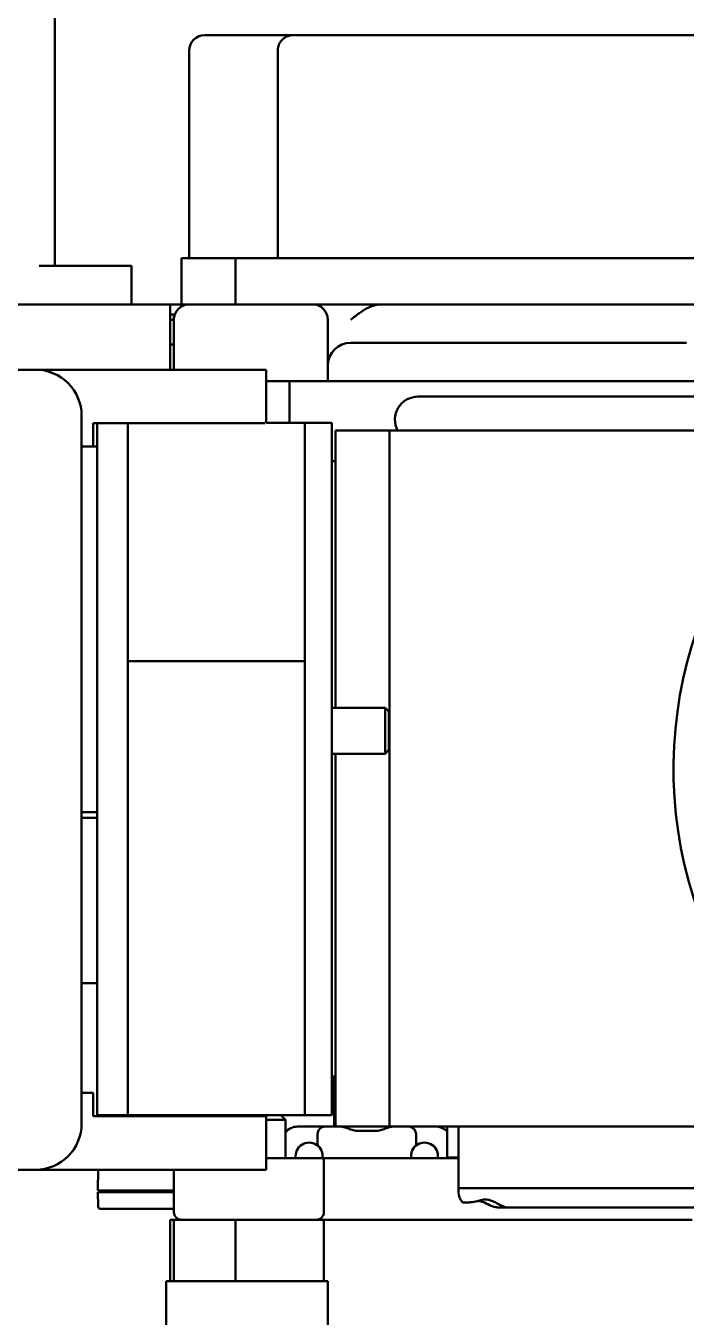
# Model space of a CAD drawing. Header units: millimetres. Extents: x 36 to 3196, y 27 to 5967.
# Drawn here: x 1829.6 to 1915.5, y 2350.6 to 2518.5 of the extents above; entities that cross this region are included whole.
import ezdxf

# ---------------------------------------------------------------- set-up
doc = ezdxf.new("R2010")
doc.units = ezdxf.units.MM
doc.layers.add('외형선(ISO)', color=7, linetype='Continuous', lineweight=50)

msp = doc.modelspace()

# ---------------------------------------------------------------- linework, layer by layer
at = {"layer": '외형선(ISO)'}
for p, q in [((1833.3917, 2502.2438), (1833.3917, 2519.6605)), ((1855.8917, 2517.2438), (1852.8917, 2517.2438)), ((1855.8917, 2517.2438), (1860.3917, 2517.2438)), ((1864.3917, 2517.2438), (1860.3917, 2517.2438)), ((1865.3333, 2517.2438), (1864.3917, 2517.2438)), ((1865.3333, 2517.2438), (1916.8917, 2517.2438)), ((1850.8917, 2488.2438), (1850.8917, 2515.2438)), ((1862.3917, 2488.2438), (1862.3917, 2515.2438)), ((1833.3917, 2502.2438), (1833.3917, 2487.2438)), ((1856.3533, 2488.2438), (1849.8917, 2488.2438)), ((1849.8917, 2482.2438), (1849.8917, 2488.2438)), ((1856.8917, 2488.2438), (1856.3533, 2488.2438)), ((1859.8917, 2488.2438), (1856.8917, 2488.2438)), ((1856.8917, 2482.2438), (1856.8917, 2488.2438)), ((1915.3917, 2488.2438), (1859.8917, 2488.2438)), ((1925.1353, 2488.2438), (1915.3917, 2488.2438)), ((1842.3917, 2487.2438), (1831.3917, 2487.2438)), ((1842.3917, 2487.2438), (1843.3917, 2487.2438)), ((1843.3917, 2487.2438), (1843.3917, 2482.2438)), ((1465.3917, 2482.2438), (1848.3917, 2482.2438)), ((1848.3917, 2481.2438), (1848.3917, 2482.2438)), ((1848.3917, 2482.2438), (1849.2841, 2482.2438)), ((1849.2841, 2482.2438), (1849.8917, 2482.2438)), ((1849.8917, 2482.2438), (1850.8917, 2482.2438)), ((1850.8917, 2482.2438), (1851.8917, 2482.2438)), ((1851.8917, 2482.2438), (1865.8917, 2482.2438)), ((1865.8917, 2482.2438), (1866.8917, 2482.2438)), ((1866.8917, 2482.2438), (1867.8917, 2482.2438)), ((1915.3917, 2482.2438), (1867.8917, 2482.2438)), ((1875.8917, 2482.2438), (1915.4046, 2482.2438)), ((1915.3917, 2482.2438), (1915.4046, 2482.2438)), ((1925.1482, 2482.2438), (1915.4046, 2482.2438)), ((1848.3917, 2481.2438), (1848.3917, 2474.7438)), ((1848.3917, 2480.9438), (1848.8917, 2480.9438)), ((1848.3917, 2480.2438), (1848.8917, 2480.2438)), ((1848.8917, 2480.9438), (1848.8917, 2480.7438)), ((1848.8917, 2480.4438), (1848.8917, 2480.7438)), ((1848.8917, 2480.2438), (1848.8917, 2480.4438)), ((1848.8917, 2480.2438), (1848.8917, 2473.7438)), ((1868.8917, 2480.2438), (1868.8917, 2472.2438)), ((1848.3917, 2477.0438), (1848.8917, 2477.0438)), ((1915.4046, 2477.2438), (1871.8917, 2477.2438)), ((1915.4046, 2477.2438), (1915.5291, 2477.2438)), ((1848.3917, 2473.7438), (1848.3917, 2474.7438)), ((1778.8917, 2473.7438), (1830.8917, 2473.7438)), ((1855.8917, 2473.7438), (1830.8917, 2473.7438)), ((1855.8917, 2473.7438), (1860.8917, 2473.7438)), ((1860.8917, 2473.7438), (1860.8917, 2466.8438)), ((1860.8917, 2472.2438), (1865.8917, 2472.2438)), ((1863.8917, 2466.8438), (1863.8917, 2472.2438)), ((1868.8917, 2472.2438), (1865.8917, 2472.2438)), ((1868.8917, 2472.2438), (1871.8917, 2472.2438)), ((1871.8917, 2472.2438), (1946.4367, 2472.2438)), ((1880.6131, 2470.2438), (1930.3917, 2470.2438)), ((1836.8917, 2467.7438), (1836.8917, 2375.7438)), ((1838.3917, 2466.7938), (1838.3917, 2463.7438)), ((1855.8917, 2466.7938), (1838.3917, 2466.7938)), ((1838.8917, 2466.7938), (1838.8917, 2466.3332)), ((1838.8917, 2466.3332), (1838.8917, 2465.0206)), ((1842.8917, 2466.3332), (1842.8917, 2466.7938)), ((1842.8917, 2466.7938), (1842.8917, 2466.3332)), ((1842.8917, 2465.0206), (1842.8917, 2466.3332)), ((1842.8917, 2466.3332), (1842.8917, 2465.0206)), ((1855.8917, 2466.7938), (1860.7673, 2466.7938)), ((1860.8688, 2466.8438), (1865.8917, 2466.8438)), ((1865.8917, 2466.8438), (1865.8917, 2466.3332)), ((1869.3917, 2466.8438), (1865.8917, 2466.8438)), ((1865.8917, 2466.8438), (1865.8917, 2466.3332)), ((1865.8917, 2466.3332), (1865.8917, 2465.0206)), ((1865.8917, 2466.3332), (1865.8917, 2465.0206)), ((1869.3917, 2466.3332), (1869.3917, 2466.8438)), ((1869.3917, 2465.0206), (1869.3917, 2466.3332)), ((1838.8917, 2465.0206), (1838.8917, 2461.8405)), ((1842.8917, 2461.8405), (1842.8917, 2465.0206)), ((1842.8917, 2465.0206), (1842.8917, 2461.8405)), ((1865.8917, 2465.0206), (1865.8917, 2461.8405)), ((1865.8917, 2465.0206), (1865.8917, 2461.8405)), ((1869.3917, 2461.8405), (1869.3917, 2465.0206)), ((1869.8917, 2465.8438), (1869.8917, 2455.4771)), ((1869.8917, 2465.8438), (1876.8917, 2465.8438)), ((1876.8917, 2455.4771), (1876.8917, 2465.8438)), ((1876.8917, 2465.8438), (1921.8917, 2465.8438)), ((1876.8917, 2446.2212), (1876.8917, 2465.8438)), ((1838.3917, 2463.7438), (1836.8917, 2463.7438)), ((1838.3917, 2463.7438), (1838.8917, 2463.7438)), ((1838.8917, 2454.7547), (1838.8917, 2461.8405)), ((1842.8917, 2461.8405), (1842.8917, 2454.7547)), ((1842.8917, 2461.8405), (1842.8917, 2454.7547)), ((1865.8917, 2454.7547), (1865.8917, 2461.8405)), ((1865.8917, 2454.7547), (1865.8917, 2461.8405)), ((1869.3917, 2461.8438), (1869.8917, 2461.8438)), ((1869.3917, 2454.7547), (1869.3917, 2461.8405)), ((1838.8917, 2454.7547), (1838.8917, 2436.601)), ((1842.8917, 2436.601), (1842.8917, 2454.7547)), ((1842.8917, 2454.7547), (1842.8917, 2436.601)), ((1865.8917, 2454.7547), (1865.8917, 2436.601)), ((1865.8917, 2454.7547), (1865.8917, 2436.601)), ((1869.3917, 2454.7547), (1869.3917, 2436.601)), ((1869.8917, 2452.6949), (1869.8917, 2455.4771)), ((1869.8917, 2452.6949), (1869.8917, 2449.6874)), ((1869.8917, 2449.6874), (1869.8917, 2446.4803)), ((1869.8917, 2446.4803), (1869.8917, 2429.8089)), ((1876.8917, 2435.6472), (1876.8917, 2446.2212)), ((1838.8917, 2436.601), (1838.8917, 2431.712)), ((1842.8917, 2436.601), (1842.8917, 2431.712)), ((1865.8917, 2431.712), (1865.8917, 2436.601)), ((1869.3917, 2431.712), (1869.3917, 2436.601)), ((1865.8917, 2435.8569), (1842.8917, 2435.8569)), ((1876.8917, 2435.6472), (1876.8917, 2405.6274)), ((1876.8917, 2405.6274), (1876.8917, 2435.6472)), ((1838.8917, 2429.2056), (1838.8917, 2431.712)), ((1842.8917, 2429.2056), (1842.8917, 2431.712)), ((1865.8917, 2431.712), (1865.8917, 2429.2056)), ((1869.3917, 2431.712), (1869.3917, 2429.2056)), ((1869.3917, 2429.8089), (1876.3417, 2429.8089)), ((1876.3417, 2429.8089), (1876.3417, 2423.8089)), ((1876.8417, 2429.3089), (1876.3417, 2429.8089)), ((1876.8417, 2429.3089), (1876.8417, 2424.3089)), ((1838.8917, 2429.2056), (1838.8917, 2418.9084)), ((1842.8917, 2429.2056), (1842.8917, 2418.9084)), ((1842.8917, 2418.9084), (1842.8917, 2429.1784)), ((1865.8917, 2429.2056), (1865.8917, 2418.9084)), ((1865.8917, 2429.1784), (1865.8917, 2418.9084)), ((1869.3917, 2418.9084), (1869.3917, 2429.2056)), ((1876.8417, 2424.3089), (1876.3417, 2423.8089)), ((1869.3917, 2423.8089), (1876.3417, 2423.8089)), ((1869.8917, 2423.8089), (1869.8917, 2397.2073)), ((1838.8917, 2416.2051), (1838.8917, 2418.9084)), ((1842.8917, 2416.2051), (1842.8917, 2418.9084)), ((1842.8917, 2418.9084), (1842.8917, 2416.2051)), ((1865.8917, 2418.9084), (1865.8917, 2416.2051)), ((1865.8917, 2418.9084), (1865.8917, 2416.2051)), ((1869.3917, 2416.2051), (1869.3917, 2418.9084)), ((1838.8917, 2416.2438), (1836.8917, 2416.2438)), ((1838.8917, 2416.2051), (1838.8917, 2410.8479)), ((1842.8917, 2410.8479), (1842.8917, 2416.2051)), ((1842.8917, 2416.2051), (1842.8917, 2410.8479)), ((1865.8917, 2410.8479), (1865.8917, 2416.2051)), ((1865.8917, 2410.8479), (1865.8917, 2416.2051)), ((1869.3917, 2416.2051), (1869.3917, 2410.8479)), ((1838.8917, 2415.4938), (1836.8917, 2415.4938)), ((1838.8917, 2410.8479), (1838.8917, 2388.9329)), ((1842.8917, 2388.9329), (1842.8917, 2410.8479)), ((1842.8917, 2410.8479), (1842.8917, 2388.9329)), ((1865.8917, 2410.8479), (1865.8917, 2388.9329)), ((1865.8917, 2410.8479), (1865.8917, 2388.9329)), ((1869.3917, 2410.8479), (1869.3917, 2388.9329)), ((1876.8917, 2394.4343), (1876.8917, 2405.6274)), ((1869.8917, 2397.2073), (1869.8917, 2394.0002)), ((1836.8917, 2393.9938), (1838.8917, 2393.9938)), ((1869.8917, 2394.0002), (1869.8917, 2391.0875)), ((1876.8917, 2375.3438), (1876.8917, 2394.4343)), ((1869.8917, 2388.7073), (1869.8917, 2391.0875)), ((1838.8917, 2381.8471), (1838.8917, 2388.9329)), ((1842.8917, 2388.9329), (1842.8917, 2381.8471)), ((1842.8917, 2388.9329), (1842.8917, 2381.8471)), ((1865.8917, 2381.8471), (1865.8917, 2388.9329)), ((1865.8917, 2381.8471), (1865.8917, 2388.9329)), ((1869.3917, 2381.8471), (1869.3917, 2388.9329)), ((1869.8917, 2388.7073), (1869.8917, 2375.3438)), ((1876.8917, 2388.7073), (1876.8917, 2375.3438)), ((1838.8917, 2381.8471), (1838.8917, 2378.6671)), ((1842.8917, 2378.6671), (1842.8917, 2381.8471)), ((1842.8917, 2381.8471), (1842.8917, 2378.6671)), ((1865.8917, 2381.8471), (1865.8917, 2378.6671)), ((1865.8917, 2381.8471), (1865.8917, 2378.6671)), ((1869.3917, 2378.6671), (1869.3917, 2381.8471)), ((1869.3917, 2381.8438), (1869.8917, 2381.8438)), ((1869.7117, 2381.8438), (1869.7117, 2375.3488)), ((1836.8917, 2379.7438), (1838.3917, 2379.7438)), ((1838.3917, 2376.6938), (1838.3917, 2379.7438)), ((1869.3917, 2379.7438), (1869.7117, 2379.7438)), ((1838.8917, 2378.6671), (1838.8917, 2377.3545)), ((1838.8917, 2377.3545), (1838.8917, 2376.8438)), ((1842.8917, 2377.3545), (1842.8917, 2378.6671)), ((1842.8917, 2378.6671), (1842.8917, 2377.3545)), ((1842.8917, 2376.8438), (1842.8917, 2377.3545)), ((1842.8917, 2377.3545), (1842.8917, 2376.8438)), ((1865.8917, 2378.6671), (1865.8917, 2377.3545)), ((1865.8917, 2378.6671), (1865.8917, 2377.3545)), ((1865.8917, 2377.3545), (1865.8917, 2376.8438)), ((1865.8917, 2377.3545), (1865.8917, 2376.8438)), ((1869.3917, 2377.3545), (1869.3917, 2378.6671)), ((1869.3917, 2376.8438), (1869.3917, 2377.3545)), ((1838.3917, 2376.6938), (1855.8917, 2376.6938)), ((1838.8917, 2376.8438), (1842.8917, 2376.8438)), ((1839.2444, 2376.6938), (1839.2484, 2376.8438)), ((1842.8917, 2376.8438), (1865.8917, 2376.8438)), ((1851.3917, 2376.8438), (1851.3917, 2376.6938)), ((1860.8917, 2376.6938), (1855.8917, 2376.6938)), ((1859.3917, 2376.8438), (1859.3917, 2376.6938)), ((1860.8917, 2376.6938), (1860.8917, 2369.7438)), ((1863.3917, 2376.2438), (1860.8917, 2376.2438)), ((1862.7917, 2376.8438), (1863.3917, 2376.2438)), ((1863.3917, 2371.2438), (1863.3917, 2376.2438)), ((1865.8917, 2376.8438), (1869.3917, 2376.8438)), ((1868.5617, 2375.3488), (1864.9617, 2375.3488)), ((1867.5617, 2374.3488), (1867.5617, 2372.8849)), ((1869.8917, 2375.3488), (1868.5617, 2375.3488)), ((1869.8917, 2375.3438), (1876.8917, 2375.3438)), ((1875.2117, 2374.7847), (1872.7117, 2374.7847)), ((1876.8917, 2375.3438), (1886.7364, 2375.3438)), ((1880.3617, 2372.8849), (1880.3617, 2374.3488)), ((1884.3917, 2371.3438), (1884.3917, 2375.3438)), ((1885.8917, 2367.3438), (1885.8917, 2375.3438)), ((1888.8917, 2375.3438), (1886.7364, 2375.3438)), ((1930.6777, 2375.3438), (1888.8917, 2375.3438)), ((1863.3917, 2371.2438), (1860.8917, 2371.2438)), ((1863.3917, 2371.2438), (1868.3917, 2371.2438)), ((1868.3917, 2364.2438), (1868.3917, 2371.2438)), ((1871.1303, 2371.2438), (1868.3917, 2371.2438)), ((1871.1303, 2371.2438), (1885.8917, 2371.2438)), ((1884.3917, 2371.3438), (1885.8917, 2371.3438)), ((1884.9617, 2371.2438), (1884.9617, 2371.3438)), ((1830.8917, 2369.7438), (1778.8917, 2369.7438)), ((1830.8917, 2369.7438), (1855.8917, 2369.7438)), ((1838.9917, 2367.0438), (1839.0624, 2369.7438)), ((1848.8917, 2369.7438), (1848.8917, 2364.2438)), ((1860.8917, 2369.7438), (1855.8917, 2369.7438)), ((1888.8917, 2367.3438), (1885.8917, 2367.3438)), ((1885.8917, 2366.8438), (1885.8917, 2367.3438)), ((1885.8917, 2367.3438), (1888.8917, 2367.3438)), ((1930.6777, 2367.3438), (1888.8917, 2367.3438)), ((1888.8917, 2367.3438), (1930.6777, 2367.3438)), ((1843.9901, 2367.0438), (1838.9917, 2367.0438)), ((1838.9917, 2366.8429), (1843.9901, 2366.8429)), ((1839.0417, 2364.9351), (1838.9917, 2366.8429)), ((1841.197, 2367.0438), (1841.1917, 2366.8429)), ((1843.9901, 2367.0438), (1848.8917, 2367.0438)), ((1848.8917, 2366.8429), (1843.9901, 2366.8429)), ((1839.6733, 2364.6429), (1839.3416, 2364.6429)), ((1844.04, 2364.6429), (1839.3416, 2364.6429)), ((1839.3418, 2364.6429), (1839.3418, 2364.6429)), ((1848.8917, 2364.6429), (1844.04, 2364.6429)), ((1891.049, 2364.8438), (1892.1189, 2364.8438)), ((1930.6777, 2364.8438), (1892.1189, 2364.8438)), ((1848.8715, 2363.2438), (1848.3917, 2363.2438)), ((1848.3917, 2355.2438), (1848.3917, 2363.2438)), ((1848.8715, 2363.2438), (1849.8917, 2363.2438)), ((1848.8715, 2355.2438), (1848.8715, 2363.2438)), ((1851.8917, 2363.2438), (1849.8917, 2363.2438)), ((1851.8917, 2363.2438), (1863.3917, 2363.2438)), ((1856.8959, 2363.2438), (1856.8959, 2355.2438)), ((1867.3917, 2363.2438), (1863.3917, 2363.2438)), ((1868.3917, 2363.2438), (1867.3917, 2363.2438)), ((1868.3917, 2355.2438), (1868.3917, 2363.2438)), ((1868.3917, 2363.2438), (1871.0431, 2363.2438)), ((1871.0431, 2363.2438), (1916.2404, 2363.2438)), ((1868.8917, 2355.2438), (1847.8917, 2355.2438)), ((1847.8917, 2339.2438), (1847.8917, 2355.2438)), ((1868.8917, 2339.2438), (1868.8917, 2355.2438))]:
    msp.add_line(p, q, dxfattribs=at)
for centre, radius, start, end in [((1852.8917, 2515.2438), 2, 90, 180), ((1850.8917, 2480.2438), 2, 90, 180), ((1866.8917, 2480.2438), 2, 0, 90), ((1871.8917, 2474.2438), 3, 90, 180), ((1830.8917, 2467.7438), 6, 0, 90), ((1880.6131, 2467.2438), 3, 90, 207.818139), ((1969.073, 2421.8438), 55.25, 132.699139, 207.300861), ((1830.8917, 2375.7438), 6, 270, 0), ((1864.9617, 2373.3488), 2, 90, 141.720678), ((1868.5617, 2374.3488), 1, 90, 180), ((1879.3617, 2374.3488), 1, 0, 84.268032), ((1882.9617, 2373.3488), 2, 44.356801, 85.947732), ((1866.4617, 2371.5238), 1.75, 350.793104, 189.206896), ((1881.4617, 2371.5238), 1.75, 350.793104, 189.206896), ((1887.8917, 2366.8438), 2, 180, 221.859571), ((1839.3416, 2364.9429), 0.3, 181.500292, 270.000116), ((1849.8917, 2364.2438), 1, 180, 270), ((1867.3917, 2364.2438), 1, 270, 0)]:
    msp.add_arc(centre, radius, start, end, dxfattribs=at)
msp.add_ellipse((1844.04, 2364.9429), major_axis=(0, -0.3), ratio=0.00011924, start_param=6.28314653, end_param=6.28318531, dxfattribs=at)
msp.add_open_spline([(1862.3917, 2515.2438), (1862.3917, 2515.3767), (1862.4176, 2515.6376), (1862.5342, 2516.0197), (1862.7208, 2516.366), (1862.9729, 2516.6718), (1863.2785, 2516.9206), (1863.6237, 2517.1042), (1864.0005, 2517.2184), (1864.2622, 2517.2438), (1864.3917, 2517.2438)], degree=3, dxfattribs=at)
for points, knots in [([(1875.8917, 2482.2438), (1875.6163, 2482.2438), (1875.3179, 2482.2051), (1874.7369, 2482.0582), (1874.4541, 2481.9508), (1873.8041, 2481.6485), (1873.3937, 2481.3949), (1872.6093, 2480.8308), (1872.2336, 2480.523), (1871.8917, 2480.2438)], [-0.430098614, -0.430098614, -0.430098614, -0.430098614, -0.347463039, -0.347463039, -0.264827464, -0.264827464, -0.132413732, -0.132413732, 0, 0, 0, 0]), ([(1870.672, 2375.3442), (1870.7312, 2375.3386), (1870.7922, 2375.3285), (1871.0303, 2375.2788), (1871.2189, 2375.2164), (1871.616, 2375.0715), (1871.8232, 2374.9882), (1872.2523, 2374.8447), (1872.4741, 2374.7847), (1872.7117, 2374.7847)], [1.45419595, 1.45419595, 1.45419595, 1.45419595, 1.479675017, 1.479675017, 1.550973947, 1.550973947, 1.622272877, 1.622272877, 1.693571807, 1.693571807, 1.693571807, 1.693571807]), ([(1875.2117, 2374.7847), (1875.4494, 2374.7847), (1875.6712, 2374.8447), (1876.1003, 2374.9882), (1876.3075, 2375.0715), (1876.7046, 2375.2164), (1876.8932, 2375.2788), (1877.1313, 2375.3285), (1877.1923, 2375.3384), (1877.2515, 2375.3438)], [0, 0, 0, 0, 0.07129893, 0.07129893, 0.14259786, 0.14259786, 0.21389679, 0.21389679, 0.239379605, 0.239379605, 0.239379605, 0.239379605]), ([(1888.8917, 2365.8033), (1888.7357, 2365.76), (1888.5758, 2365.7206), (1888.0515, 2365.6046), (1887.7117, 2365.5489), (1887.1792, 2365.4815), (1886.9745, 2365.4642), (1886.6603, 2365.4536), (1886.5475, 2365.4589), (1886.4401, 2365.4834), (1886.4151, 2365.4948), (1886.4022, 2365.5092)], [0.109081745, 0.109081745, 0.109081745, 0.109081745, 0.142801576, 0.142801576, 0.21861804, 0.21861804, 0.28009913, 0.28009913, 0.337554354, 0.337554354, 0.367817567, 0.367817567, 0.367817567, 0.367817567]), ([(1888.26, 2365.6519), (1888.4007, 2365.6809), (1888.5406, 2365.6834), (1888.8772, 2365.6263), (1889.0646, 2365.5535), (1889.5323, 2365.3394), (1889.8279, 2365.1802), (1890.4212, 2364.9404), (1890.6624, 2364.8764), (1890.9332, 2364.8471), (1890.9919, 2364.8438), (1891.049, 2364.8438)], [0.536747796, 0.536747796, 0.536747796, 0.536747796, 0.584064035, 0.584064035, 0.643855306, 0.643855306, 0.723628983, 0.723628983, 0.795661578, 0.795661578, 0.81618952, 0.81618952, 0.81618952, 0.81618952]), ([(1892.1189, 2364.8438), (1892.0942, 2364.8438), (1892.0677, 2364.846), (1891.9253, 2364.8675), (1891.7835, 2364.9199), (1891.3541, 2365.1126), (1891.0055, 2365.3137), (1890.4359, 2365.5984), (1890.2385, 2365.6899), (1889.8285, 2365.8291), (1889.6155, 2365.8756), (1889.2191, 2365.8756), (1889.0528, 2365.848), (1888.8917, 2365.8033)], [0.962753481, 0.962753481, 0.962753481, 0.962753481, 0.97953724, 0.97953724, 1.048081645, 1.048081645, 1.182332905, 1.182332905, 1.249458536, 1.249458536, 1.316584166, 1.316584166, 1.368375976, 1.368375976, 1.368375976, 1.368375976])]:
    msp.add_open_spline(points, degree=3, knots=knots, dxfattribs=at)

doc.saveas('drawing.dxf')
